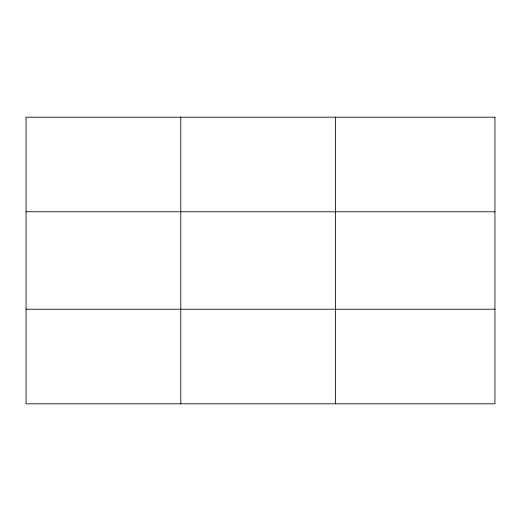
<?xml version="1.0" encoding="UTF-8"?>
<svg xmlns="http://www.w3.org/2000/svg" width="521" height="521" viewBox="0 0 521 521"><rect width="100%" height="100%" fill="white"/><g stroke="black" fill="none" stroke-linecap="round" stroke-linejoin="round"><path stroke-width="0.78" d="M180.787 403.808L180.787 117.192M335.524 403.808L335.524 117.192M26.05 211.773L494.95 211.773M26.05 309.227L494.95 309.227M494.95 117.192L494.95 403.808L26.05 403.808L26.05 117.192L494.95 117.192"/></g></svg>
